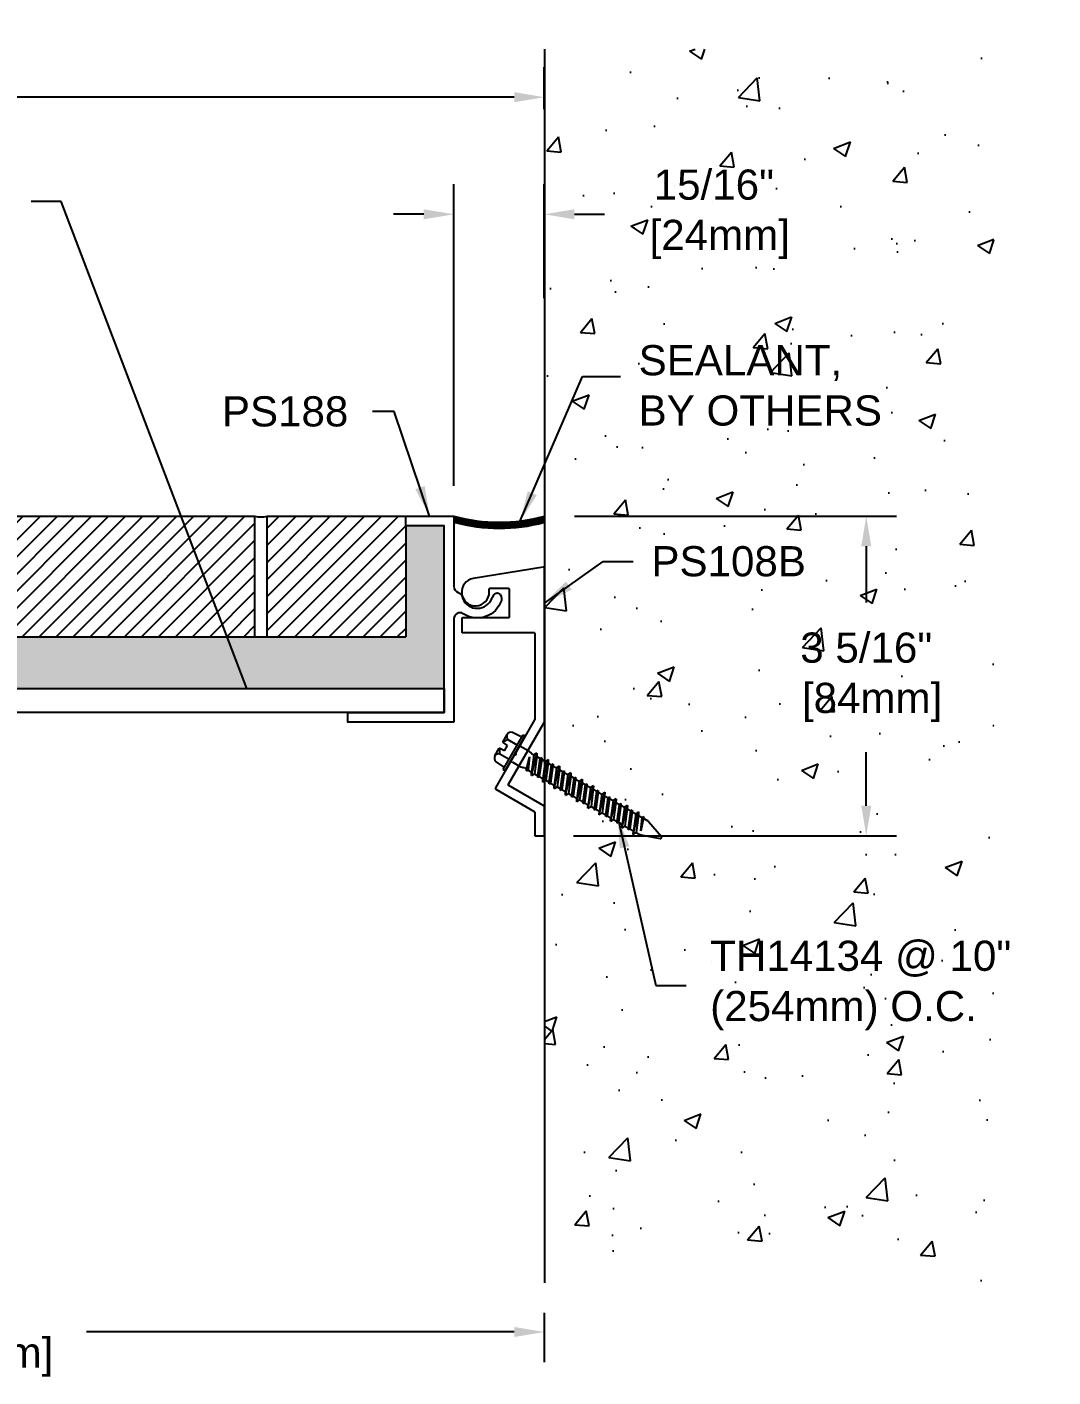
# Model space of a CAD drawing. Header units: inches. Extents: x -12.7 to 59.5, y -5.8 to 11.1.
# Drawn here: x 8.06 to 18.69, y -5.5 to 8.49 of the extents above; entities that cross this region are included whole.
import ezdxf

# ---------------------------------------------------------------- set-up
doc = ezdxf.new("R2010")
doc.units = ezdxf.units.IN
doc.header["$MEASUREMENT"] = 0
for name, color, linetype in [('ANCHORS', 4, 'Continuous'), ('CONDITIONS', 1, 'Continuous'), ('DIMENSIONS', 3, 'Continuous'), ('FILLERS', 2, 'Continuous'), ('METALS', 7, 'Continuous'), ('TEXT', 2, 'Continuous')]:
    doc.layers.add(name, color=color, linetype=linetype)
doc.styles.add('ARIAL', font='arial.ttf')
doc.dimstyles.new('Arial', dxfattribs={"dimtxt": 0.3125, "dimasz": 0.3125, "dimexe": 0.3125, "dimexo": 0.3125, "dimgap": 0.3125, "dimtad": 0, "dimtih": 1, "dimtoh": 1, "dimdec": 4, "dimzin": 3, "dimdsep": 46, "dimlunit": 4, "dimtxsty": 'ARIAL', "dimcen": 0.3125, "dimadec": 0, "dimazin": 0, "dimtfac": 1, "dimtdec": 4, "dimtofl": 0, "dimtmove": 0, "dimatfit": 3, "dimfxl": 0, "dimfrac": 2, "dimtolj": 1, "dimtzin": 0, "dimarcsym": 0})

# ---------------------------------------------------------------- blocks, each defined once
blk = doc.blocks.new('*D11')
at = {"layer": 'Defpoints', "color": 0}
for p in [(1.42, -4.52), (13.42, -4.52), (13.42, -5.03)]:
    blk.add_point(p, dxfattribs=at)
at = {"layer": 'DIMENSIONS', "color": 0, "lineweight": -2}
for p, q in [((1.42, -4.832), (1.42, -5.343)), ((13.42, -4.832), (13.42, -5.343)), ((1.733, -5.03), (6.166, -5.03)), ((13.108, -5.03), (8.674, -5.03))]:
    blk.add_line(p, q, dxfattribs=at)
at = {"layer": 'DIMENSIONS', "color": 0}
for points in [[(1.733, -4.978), (1.733, -5.082), (1.42, -5.03)], [(13.108, -4.978), (13.108, -5.082), (13.42, -5.03)]]:
    blk.add_solid(points, dxfattribs=at)
at = {"layer": 'DIMENSIONS', "color": 0, "insert": (7.42, -5.03), "char_height": 0.3125, "attachment_point": 5, "style": 'ARIAL'}
blk.add_mtext('\\A1;1\'-0"\\P [305mm]', dxfattribs=at)
blk = doc.blocks.new('*D13')
at = {"layer": 'Defpoints', "color": 0}
for p in [(13.42, 7.763), (13.42, 7.326), (-7.22, 3.423)]:
    blk.add_point(p, dxfattribs=at)
at = {"layer": 'DIMENSIONS', "color": 0, "lineweight": -2}
for p, q in [((-7.22, 3.735), (-7.22, 8.076)), ((13.42, 7.638), (13.42, 8.076)), ((-6.907, 7.763), (1.846, 7.763)), ((13.108, 7.763), (4.354, 7.763))]:
    blk.add_line(p, q, dxfattribs=at)
at = {"layer": 'DIMENSIONS', "color": 0}
for points in [[(-6.907, 7.816), (-6.907, 7.711), (-7.22, 7.763)], [(13.108, 7.816), (13.108, 7.711), (13.42, 7.763)]]:
    blk.add_solid(points, dxfattribs=at)
at = {"layer": 'DIMENSIONS', "color": 0, "insert": (3.1, 7.763), "char_height": 0.3125, "attachment_point": 5, "style": 'ARIAL'}
blk.add_mtext('\\A1;1\'-8 5/8"\\P [524mm]', dxfattribs=at)
blk = doc.blocks.new('Ps188')
blk.add_lwpolyline([(18.574, -31.102), (17.474, -31.102), (17.474, -31.002), (18.474, -31.002), (18.474, -29.067), (18.074, -29.067), (18.074, -28.967), (18.574, -28.967), (18.574, -29.697, 0.327484), (18.618, -29.757, -0.258273), (18.659, -29.801, 0.670674), (18.957, -29.841), (18.993, -29.779, -0.395294), (19.034, -29.766, -0.373564), (19.066, -29.842, -0.49567), (18.671, -29.978, 0.598932), (18.574, -30.03)], format="xyb", close=True)
blk = doc.blocks.new('sealant2')
for centre, radius, start, end in [((12.452, 5.137), 1.777, 254.708, 285.292), ((12.452, 5.121), 1.777, 254.708, 285.292), ((12.452, 5.105), 1.777, 254.708, 285.292), ((12.452, 5.09), 1.777, 254.708, 285.292), ((12.454, 5.058), 1.762, 254.5054, 285.3578)]:
    blk.add_arc(centre, radius, start, end)
blk = doc.blocks.new('*D23')
at = {"layer": 'Defpoints', "color": 0}
for p in [(13.42, 3.423), (13.41, 0.111), (16.758, 0.111)]:
    blk.add_point(p, dxfattribs=at)
at = {"layer": 'DIMENSIONS', "color": 0, "lineweight": -2}
for p, q in [((13.733, 3.423), (17.07, 3.423)), ((16.758, 3.11), (16.758, 2.529)), ((16.758, 0.423), (16.758, 0.977)), ((13.723, 0.111), (17.07, 0.111))]:
    blk.add_line(p, q, dxfattribs=at)
at = {"layer": 'DIMENSIONS', "color": 0}
for points in [[(16.706, 3.11), (16.81, 3.11), (16.758, 3.423)], [(16.706, 0.423), (16.81, 0.423), (16.758, 0.111)]]:
    blk.add_solid(points, dxfattribs=at)
at = {"layer": 'DIMENSIONS', "color": 0, "insert": (16.758, 1.753), "char_height": 0.3125, "attachment_point": 5, "style": 'ARIAL'}
blk.add_mtext('\\A1;3 5/16"\\P [84mm]', dxfattribs=at)
blk = doc.blocks.new('*D24')
at = {"layer": 'Defpoints', "color": 0}
for p in [(13.42, 6.55), (13.42, 5.369), (12.483, 3.423)]:
    blk.add_point(p, dxfattribs=at)
at = {"layer": 'DIMENSIONS', "color": 0, "lineweight": -2}
for p, q in [((12.483, 3.735), (12.483, 6.862)), ((13.42, 5.681), (13.42, 6.862)), ((12.17, 6.55), (11.858, 6.55)), ((13.733, 6.55), (14.045, 6.55))]:
    blk.add_line(p, q, dxfattribs=at)
at = {"layer": 'DIMENSIONS', "color": 0}
for points in [[(12.17, 6.602), (12.17, 6.498), (12.483, 6.55)], [(13.733, 6.602), (13.733, 6.498), (13.42, 6.55)]]:
    blk.add_solid(points, dxfattribs=at)
at = {"layer": 'DIMENSIONS', "color": 0, "insert": (15.178, 6.55), "char_height": 0.3125, "attachment_point": 5, "style": 'ARIAL'}
blk.add_mtext('\\A1;15/16"\\P [24mm]', dxfattribs=at)
blk = doc.blocks.new('PS108B')
blk.add_lwpolyline([(0.856, 1.174, 0.131652), (0.857, 1.179), (0.857, 2.775, 0.462664), (0.845, 2.785), (0.12, 2.666, 2.161396), (0.286, 2.525), (0.286, 2.556, -0.414214), (0.296, 2.566), (0.483, 2.566, -0.414214), (0.493, 2.556), (0.493, 2.267, -0.414214), (0.483, 2.257), (0.01, 2.257, 0.414214), (0, 2.247), (0, 2.117, 0.414214), (0.01, 2.107), (0.747, 2.107, -0.414214), (0.757, 2.097), (0.757, 1.206, -0.131652), (0.756, 1.201), (0.56, 0.863, 0.198912), (0.559, 0.855), (0.561, 0.848, -0.414214), (0.554, 0.836), (0.547, 0.834, 0.198912), (0.541, 0.829), (0.349, 0.497, 0.414214), (0.353, 0.483), (0.752, 0.253, -0.267949), (0.757, 0.244), (0.757, 0.01, 0.414214), (0.767, 0), (0.847, 0, 0.414214), (0.857, 0.01), (0.857, 0.302, 0.267949), (0.852, 0.311), (0.489, 0.52, -0.414214), (0.486, 0.534)], format="xyb", close=True)
blk = doc.blocks.new('th14134')
for p, q in [((-0.129, 0.17), (-0.036, 0.17)), ((-0.031, 0.11), (-0.036, 0.17)), ((0.031, 0.11), (0.036, 0.17)), ((0.036, 0.17), (0.129, 0.17)), ((-0.209, 0), (-0.209, 0.025)), ((-0.209, 0.025), (0.209, 0.025)), ((-0.209, 0), (0.209, 0)), ((-0.18, 0.039), (-0.172, 0.133)), ((-0.086, 0.025), (-0.086, 0.133)), ((-0.031, 0.11), (0.031, 0.11)), ((0.086, 0.025), (0.086, 0.133)), ((0.18, 0.039), (0.172, 0.133)), ((0.209, 0.025), (0.209, 0)), ((-0.093, -0.015), (-0.093, -0.097)), ((-0.092, -0.11), (-0.084, -0.145)), ((0.092, -0.11), (0.084, -0.145)), ((0.093, -0.015), (0.093, -0.097)), ((-0.115, -0.26), (0.115, -0.193)), ((-0.115, -0.26), (-0.083, -0.243)), ((-0.115, -0.26), (-0.083, -0.278)), ((-0.098, -0.193), (0.043, -0.144)), ((-0.098, -0.193), (-0.083, -0.184)), ((-0.098, -0.193), (-0.083, -0.201)), ((-0.098, -0.328), (0.098, -0.26)), ((-0.083, -0.184), (0.043, -0.144)), ((0.043, -0.144), (-0.083, -0.201)), ((-0.083, -0.158), (-0.083, -0.184)), ((0.083, -0.175), (-0.083, -0.243)), ((-0.083, -0.201), (-0.083, -0.243)), ((0.083, -0.21), (-0.083, -0.278)), ((-0.083, -0.32), (0.083, -0.252)), ((0.083, -0.269), (-0.083, -0.336)), ((-0.083, -0.278), (-0.083, -0.32)), ((0.083, -0.158), (0.083, -0.175)), ((0.115, -0.193), (0.083, -0.175)), ((0.115, -0.193), (0.083, -0.21)), ((0.083, -0.21), (0.083, -0.252)), ((0.098, -0.26), (0.083, -0.252)), ((0.098, -0.26), (0.083, -0.269)), ((0.083, -0.269), (0.083, -0.311)), ((-0.115, -0.396), (0.115, -0.328)), ((-0.115, -0.396), (-0.083, -0.379)), ((-0.115, -0.396), (-0.083, -0.413)), ((-0.098, -0.328), (-0.083, -0.32)), ((-0.098, -0.328), (-0.083, -0.336)), ((-0.098, -0.464), (0.098, -0.396)), ((0.083, -0.311), (-0.083, -0.379)), ((-0.083, -0.336), (-0.083, -0.379)), ((0.083, -0.345), (-0.083, -0.413)), ((-0.083, -0.455), (0.083, -0.388)), ((0.083, -0.404), (-0.083, -0.472)), ((-0.083, -0.413), (-0.083, -0.455)), ((0.115, -0.328), (0.083, -0.311)), ((0.115, -0.328), (0.083, -0.345)), ((0.083, -0.345), (0.083, -0.388)), ((0.098, -0.396), (0.083, -0.388)), ((0.098, -0.396), (0.083, -0.404)), ((0.083, -0.404), (0.083, -0.446)), ((-0.115, -0.531), (0.115, -0.464)), ((-0.115, -0.531), (-0.083, -0.514)), ((-0.115, -0.531), (-0.083, -0.548)), ((-0.098, -0.464), (-0.083, -0.455)), ((-0.098, -0.464), (-0.083, -0.472)), ((-0.098, -0.599), (0.098, -0.531)), ((0.083, -0.446), (-0.083, -0.514)), ((-0.083, -0.472), (-0.083, -0.514)), ((0.083, -0.481), (-0.083, -0.548)), ((-0.083, -0.591), (0.083, -0.523)), ((0.083, -0.539), (-0.083, -0.607)), ((-0.083, -0.548), (-0.083, -0.591)), ((0.115, -0.464), (0.083, -0.446)), ((0.115, -0.464), (0.083, -0.481)), ((0.083, -0.481), (0.083, -0.523)), ((0.098, -0.531), (0.083, -0.523)), ((0.098, -0.531), (0.083, -0.539)), ((0.083, -0.539), (0.083, -0.582)), ((-0.115, -0.667), (0.115, -0.599)), ((-0.115, -0.667), (-0.083, -0.649)), ((-0.115, -0.667), (-0.083, -0.684)), ((-0.098, -0.599), (-0.083, -0.591)), ((-0.098, -0.599), (-0.083, -0.607)), ((-0.098, -0.734), (0.098, -0.667)), ((0.083, -0.582), (-0.083, -0.649)), ((-0.083, -0.607), (-0.083, -0.649)), ((0.083, -0.616), (-0.083, -0.684)), ((-0.083, -0.726), (0.083, -0.658)), ((0.083, -0.675), (-0.083, -0.743)), ((-0.083, -0.684), (-0.083, -0.726)), ((0.115, -0.599), (0.083, -0.582)), ((0.115, -0.599), (0.083, -0.616)), ((0.083, -0.616), (0.083, -0.658)), ((0.098, -0.667), (0.083, -0.658)), ((0.098, -0.667), (0.083, -0.675)), ((0.083, -0.675), (0.083, -0.717)), ((-0.115, -0.802), (0.115, -0.734)), ((-0.115, -0.802), (-0.083, -0.785)), ((-0.115, -0.802), (-0.083, -0.819)), ((-0.098, -0.734), (-0.083, -0.726)), ((-0.098, -0.734), (-0.083, -0.743)), ((-0.098, -0.87), (0.098, -0.802)), ((0.083, -0.717), (-0.083, -0.785)), ((-0.083, -0.743), (-0.083, -0.785)), ((0.083, -0.752), (-0.083, -0.819)), ((-0.083, -0.862), (0.083, -0.794)), ((0.083, -0.81), (-0.083, -0.878)), ((-0.083, -0.819), (-0.083, -0.862)), ((0.115, -0.734), (0.083, -0.717)), ((0.115, -0.734), (0.083, -0.752)), ((0.083, -0.752), (0.083, -0.794)), ((0.098, -0.802), (0.083, -0.794)), ((0.098, -0.802), (0.083, -0.81)), ((0.083, -0.81), (0.083, -0.853)), ((-0.115, -0.937), (0.115, -0.87)), ((-0.115, -0.937), (-0.083, -0.92)), ((-0.115, -0.937), (-0.083, -0.955)), ((-0.098, -0.87), (-0.083, -0.862)), ((-0.098, -0.87), (-0.083, -0.878)), ((-0.098, -1.005), (0.098, -0.937)), ((0.083, -0.853), (-0.083, -0.92)), ((-0.083, -0.878), (-0.083, -0.92)), ((0.083, -0.887), (-0.083, -0.955)), ((-0.083, -0.997), (0.083, -0.929)), ((0.083, -0.946), (-0.083, -1.013)), ((-0.083, -0.955), (-0.083, -0.997)), ((0.115, -0.87), (0.083, -0.853)), ((0.115, -0.87), (0.083, -0.887)), ((0.083, -0.887), (0.083, -0.929)), ((0.098, -0.937), (0.083, -0.929)), ((0.098, -0.937), (0.083, -0.946)), ((0.083, -0.946), (0.083, -0.988)), ((-0.115, -1.073), (0.115, -1.005)), ((-0.115, -1.073), (-0.083, -1.056)), ((-0.115, -1.073), (-0.083, -1.09)), ((-0.098, -1.005), (-0.083, -0.997)), ((-0.098, -1.005), (-0.083, -1.013)), ((-0.098, -1.141), (0.098, -1.073)), ((0.083, -0.988), (-0.083, -1.056)), ((-0.083, -1.013), (-0.083, -1.056)), ((0.083, -1.022), (-0.083, -1.09)), ((-0.083, -1.132), (0.083, -1.065)), ((0.083, -1.081), (-0.083, -1.149)), ((-0.083, -1.09), (-0.083, -1.132)), ((0.115, -1.005), (0.083, -0.988)), ((0.115, -1.005), (0.083, -1.022)), ((0.083, -1.022), (0.083, -1.065)), ((0.098, -1.073), (0.083, -1.065)), ((0.098, -1.073), (0.083, -1.081)), ((0.083, -1.081), (0.083, -1.123)), ((-0.115, -1.208), (0.115, -1.141)), ((-0.115, -1.208), (-0.083, -1.191)), ((-0.115, -1.208), (-0.083, -1.226)), ((-0.098, -1.141), (-0.083, -1.132)), ((-0.098, -1.141), (-0.083, -1.149)), ((-0.098, -1.276), (0.098, -1.208)), ((0.083, -1.123), (-0.083, -1.191)), ((-0.083, -1.149), (-0.083, -1.191)), ((0.083, -1.158), (-0.083, -1.226)), ((-0.083, -1.268), (0.083, -1.2)), ((0.083, -1.217), (-0.083, -1.284)), ((-0.083, -1.226), (-0.083, -1.268)), ((0.115, -1.141), (0.083, -1.123)), ((0.115, -1.141), (0.083, -1.158)), ((0.083, -1.158), (0.083, -1.2)), ((0.098, -1.208), (0.083, -1.2)), ((0.098, -1.208), (0.083, -1.217)), ((0.083, -1.217), (0.083, -1.259)), ((-0.115, -1.344), (0.115, -1.276)), ((-0.115, -1.344), (-0.083, -1.327)), ((-0.115, -1.344), (-0.083, -1.361)), ((-0.098, -1.276), (-0.083, -1.268)), ((-0.098, -1.276), (-0.083, -1.284)), ((-0.098, -1.411), (0.098, -1.344)), ((0.083, -1.259), (-0.083, -1.327)), ((-0.083, -1.284), (-0.083, -1.327)), ((0.083, -1.293), (-0.083, -1.361)), ((-0.083, -1.403), (0.083, -1.336)), ((0.083, -1.352), (-0.083, -1.42)), ((-0.083, -1.361), (-0.083, -1.403)), ((0.083, -1.394), (-0.083, -1.462)), ((0.115, -1.276), (0.083, -1.259)), ((0.115, -1.276), (0.083, -1.293)), ((0.083, -1.293), (0.083, -1.336)), ((0.098, -1.344), (0.083, -1.336)), ((0.098, -1.344), (0.083, -1.352)), ((0.083, -1.352), (0.083, -1.394)), ((0.115, -1.411), (0.083, -1.394)), ((-0.115, -1.479), (0.115, -1.411)), ((-0.115, -1.479), (-0.083, -1.462)), ((-0.115, -1.479), (-0.083, -1.496)), ((-0.098, -1.411), (-0.083, -1.403)), ((-0.098, -1.411), (-0.083, -1.42)), ((-0.083, -1.42), (-0.083, -1.462)), ((0.083, -1.429), (-0.083, -1.496)), ((-0.083, -1.496), (-0.083, -1.531)), ((-0.045, -1.528), (0.083, -1.471)), ((-0.045, -1.528), (0.098, -1.479)), ((0.083, -1.487), (-0.045, -1.528)), ((0.115, -1.411), (0.083, -1.429)), ((0.083, -1.429), (0.083, -1.471)), ((0.098, -1.479), (0.083, -1.471)), ((0.098, -1.479), (0.083, -1.487)), ((0.083, -1.487), (0.083, -1.531)), ((-0.08, -1.551), (-0.013, -1.742)), ((0.08, -1.551), (0.013, -1.742))]:
    blk.add_line(p, q)
for centre, radius, start, end in [((-0.129, 0.126), 0.0436, 9.285, 170.715), ((0, 0.051), 0.119, 107.4215, 136.0407), ((0, 0.051), 0.119, 43.9593, 72.5785), ((0.129, 0.126), 0.0436, 9.285, 170.715), ((-0.195, 0.04), 0.015, 270, 355), ((0.195, 0.04), 0.015, 185, 270), ((-0.108, -0.015), 0.0147, 0, 90), ((-0.031, -0.097), 0.062, 180, 191.9357), ((0.031, -0.097), 0.062, 348.0643, 0), ((0.108, -0.015), 0.0147, 90, 180), ((-0.145, -0.158), 0.062, 0, 11.9357), ((0.145, -0.158), 0.062, 168.0643, 180), ((-0.021, -1.531), 0.062, 180, 199.3058), ((0.021, -1.531), 0.062, 340.6942, 0), ((0, -1.736), 0.0141, 204.1001, 335.8999)]:
    blk.add_arc(centre, radius, start, end)

msp = doc.modelspace()

# ---------------------------------------------------------------- hatches: boundary and pattern name
at = {"layer": 'CONDITIONS'}
h = msp.add_hatch(dxfattribs=at)
h.set_pattern_fill('AR-CONC', color=256, scale=0.25, style=0)
h.set_pattern_definition([(50, (-9.9242, 0), (1.79315, -0.15688), [0.1875, -2.0625]), (355, (-9.9242, 0), (-0.34688, 1.88048), [0.15, -1.65]), (100.4514, (-9.7747, -0.013), (1.44627, 1.7236), [0.15935, -1.75286]), (46.184, (-9.9242, 0.5), (2.6681, -0.4138), [0.28125, -3.09375]), (96.636, (-9.7018, 0.4655), (2.33666, 2.4353), [0.23903, -2.62928]), (351.184, (-9.9242, 0.5), (2.33665, 2.4353), [0.225, -2.475]), (21, (-9.6742, 0.375), (1.49227, -1.00655), [0.1875, -2.0625]), (326, (-9.6742, 0.375), (0.60829, 1.81288), [0.15, -1.65]), (71.4514, (-9.5498, 0.2911), (2.10056, 0.80633), [0.15935, -1.75286]), (37.5, (-9.92415, 0), (0.0304, 0.832235), [0, -1.63, 0, -1.675, 0, -1.65625]), (7.5, (-9.92415, 0), (0.657674, 0.98603), [0, -0.955, 0, -1.5925, 0, -0.63125]), (327.5, (-10.48165, 0), (1.334556, -0.056387), [0, -0.625, 0, -1.95, 0, -2.5875]), (317.5, (-10.7317, 0), (1.457965, 0.250262), [0, -0.8125, 0, -1.295, 0, -1.8375])])
h.paths.add_polyline_path([(18.081255, 8.262274), (13.420335, 8.262274), (13.420335, -4.519772), (18.081255, -4.519772)])
h.paths.add_polyline_path([(15.859585, 2.294715), (17.655928, 2.294715), (17.655928, 1.211766), (15.859585, 1.211766)], flags=24)
h.paths.add_polyline_path([(14.27971, 7.091378), (16.076052, 7.091378), (16.076052, 6.008428), (14.27971, 6.008428)], flags=24)
h.paths.add_polyline_path([(15.061597, -0.893158), (18.694143, -0.893158), (18.694143, -1.985913), (15.061597, -1.985913)], flags=9)
h.paths.add_polyline_path([(14.118669, 3.150004), (15.532806, 3.150004), (15.532806, 2.670595), (14.118669, 2.670595)], flags=24)
h.paths.add_polyline_path([(14.320035, 5.278403), (16.94431, 5.278403), (16.94431, 4.272619), (14.320035, 4.272619)], flags=24)
h = msp.add_hatch(dxfattribs=at)
h.set_pattern_fill('ANSI31', color=256, style=0)
h.paths.add_polyline_path([(11.982835, 2.172595), (11.982835, 3.322595), (11.982835, 3.422595), (10.545335, 3.422595), (10.545335, 2.172595)])
h.paths.add_polyline_path([(6.420335, 3.422595), (6.420335, 2.172595), (10.420335, 2.172595), (10.420335, 3.422595)])
h.paths.add_polyline_path([(6.295335, 2.172595), (6.295335, 3.422595), (2.295335, 3.422595, -0.1359599), (2.170335, 3.422595), (-1.829665, 3.422595), (-1.829665, 2.172595)])
h.paths.add_polyline_path([(-1.954665, 2.172595), (-1.954665, 3.422595), (-5.704665, 3.422595), (-5.704665, 3.11372, -0.026476192), (-5.349716, 2.79116, -0.048563267), (-4.708075, 2.172595)])
h.paths.add_polyline_path([(-0.093259, 3.347367), (6.195963, 3.347367), (6.195963, 2.339665), (-0.093259, 2.339665)], flags=24)
h = msp.add_hatch(dxfattribs=at)
h.set_pattern_fill('AR-SAND', color=256, scale=0.125, style=0)
h.paths.add_polyline_path([(-4.708075, 2.172595, -0.051945405), (-4.167726, 1.387595), (-4.167726, 1.637595), (12.382835, 1.637595), (12.382835, 3.322595), (11.982835, 3.322595), (11.982835, 2.172595)])

# ---------------------------------------------------------------- linework, layer by layer
for p, q in [((13.420335, 8.262274), (13.420335, -4.519772)), ((6.420335, 3.422595), (10.420335, 3.422595)), ((10.420335, 2.172595), (10.420335, 3.422595)), ((10.545335, 2.172595), (10.545335, 3.422595)), ((10.545335, 3.422595), (11.982835, 3.422595)), ((11.982835, 3.322595), (11.982835, 2.172595)), ((-4.708075, 2.172595), (11.982835, 2.172595)), ((13.420335, 1.037595), (13.420335, -4.519772))]:
    msp.add_line(p, q, dxfattribs=at)
msp.add_arc((10.482835, 3.648193), 0.234096, 254.5150906, 285.4849094, dxfattribs=at)
at = {"layer": 'METALS'}
msp.add_lwpolyline([(12.382835, 1.637595), (12.382835, 1.387595), (-4.167726, 1.387595), (-4.167726, 1.637595)], close=True, dxfattribs=at)

# ---------------------------------------------------------------- block references
msp.add_blockref('PS108B', (12.563335, 0.110595))
at = {"layer": 'ANCHORS', "rotation": 60.00000000000024}
msp.add_blockref('th14134', (13.118643, 0.964588), dxfattribs=at)
at = {"layer": 'FILLERS'}
msp.add_blockref('sealant2', (0.5, 0), dxfattribs=at)
at = {"layer": 'METALS'}
msp.add_blockref('Ps188', (-6.091199, 32.38989), dxfattribs=at)

# ---------------------------------------------------------------- texts
at = {"layer": 'TEXT', "char_height": 0.3125, "style": 'ARIAL'}
for s, insert, attachment_point in [('\\A1;SEALANT,\\PBY OTHERS', (14.39816, 4.775511), 4), ('\\A1;PS188', (11.388072, 4.506097), 6), ('\\A1;PS108B', (14.530376, 2.953454), 4)]:
    msp.add_mtext(s, dxfattribs=dict(at, insert=insert, attachment_point=attachment_point))
at = {"layer": 'TEXT', "insert": (15.139722, -1.439536), "char_height": 0.3125, "width": 3.21973203, "attachment_point": 4, "style": 'ARIAL'}
msp.add_mtext('\\A1;TH14134 @ 10" (254mm) O.C.', dxfattribs=at)

# ---------------------------------------------------------------- dimensions: what is measured, and where the dimension line sits
at = {"layer": 'DIMENSIONS'}
for base, p1, p2, picture, middle in [((13.420335, 7.763492), (-7.219665, 3.422595), (13.420335, 7.32581), '*D13', (3.100335, 7.763492)), ((13.420335, 6.549903), (12.482835, 3.422595), (13.420335, 5.368949), '*D24', (15.177881, 6.549903)), ((13.420335, -5.030285), (1.420335, -4.519772), (13.420335, -4.519772), '*D11', (7.420335, -5.030285))]:
    dim = msp.add_linear_dim(base=base, p1=p1, p2=p2, dimstyle='Arial', override={"dimpost": '\\X'}, dxfattribs=at)
    dim.commit()
    dim.dimension.update_dxf_attribs({"geometry": picture, "text_midpoint": middle, "dimtype": 160})
dim = msp.add_linear_dim(base=(16.757756, 0.110595), p1=(13.420335, 3.422595), p2=(13.410335, 0.110595), angle=90, dimstyle='Arial', override={"dimpost": '\\X'}, dxfattribs=at)
dim.commit()
dim.dimension.update_dxf_attribs({"geometry": '*D23', "text_midpoint": (16.757756, 1.75324), "dimtype": 160})

# ---------------------------------------------------------------- leaders
at = {"layer": 'TEXT', "annotation_type": 0, "has_hookline": 1}
for points, override, hookline_direction, text_width in [([(10.334748, 1.637595), (8.411339, 6.683061), (8.098839, 6.683061)], {"dimgap": 0.1875, "dimtad": 0}, 1, 6.132972), ([(13.171415, 3.373315), (13.814453, 4.869261), (14.21066, 4.869261)], {"dimgap": 0.1875, "dimtad": 0}, 0, 2.468025), ([(12.231435, 3.422595), (11.864629, 4.506097), (11.638072, 4.506097)], {"dimgap": 0.25, "dimtad": 0}, 1, 1.257887), ([(13.420335, 2.522231), (14.030376, 2.953454), (14.342876, 2.953454)], {"dimgap": 0.1875, "dimtad": 0}, 0, 1.54502), ([(14.182415, 0.296387), (14.577222, -1.439536), (14.889722, -1.439536)], {"dimgap": 0.25, "dimtad": 0}, 0, 3.091533)]:
    msp.add_leader(points, dimstyle='Arial', override=override, dxfattribs=dict(at, hookline_direction=hookline_direction, text_width=text_width))

doc.saveas('drawing.dxf')
